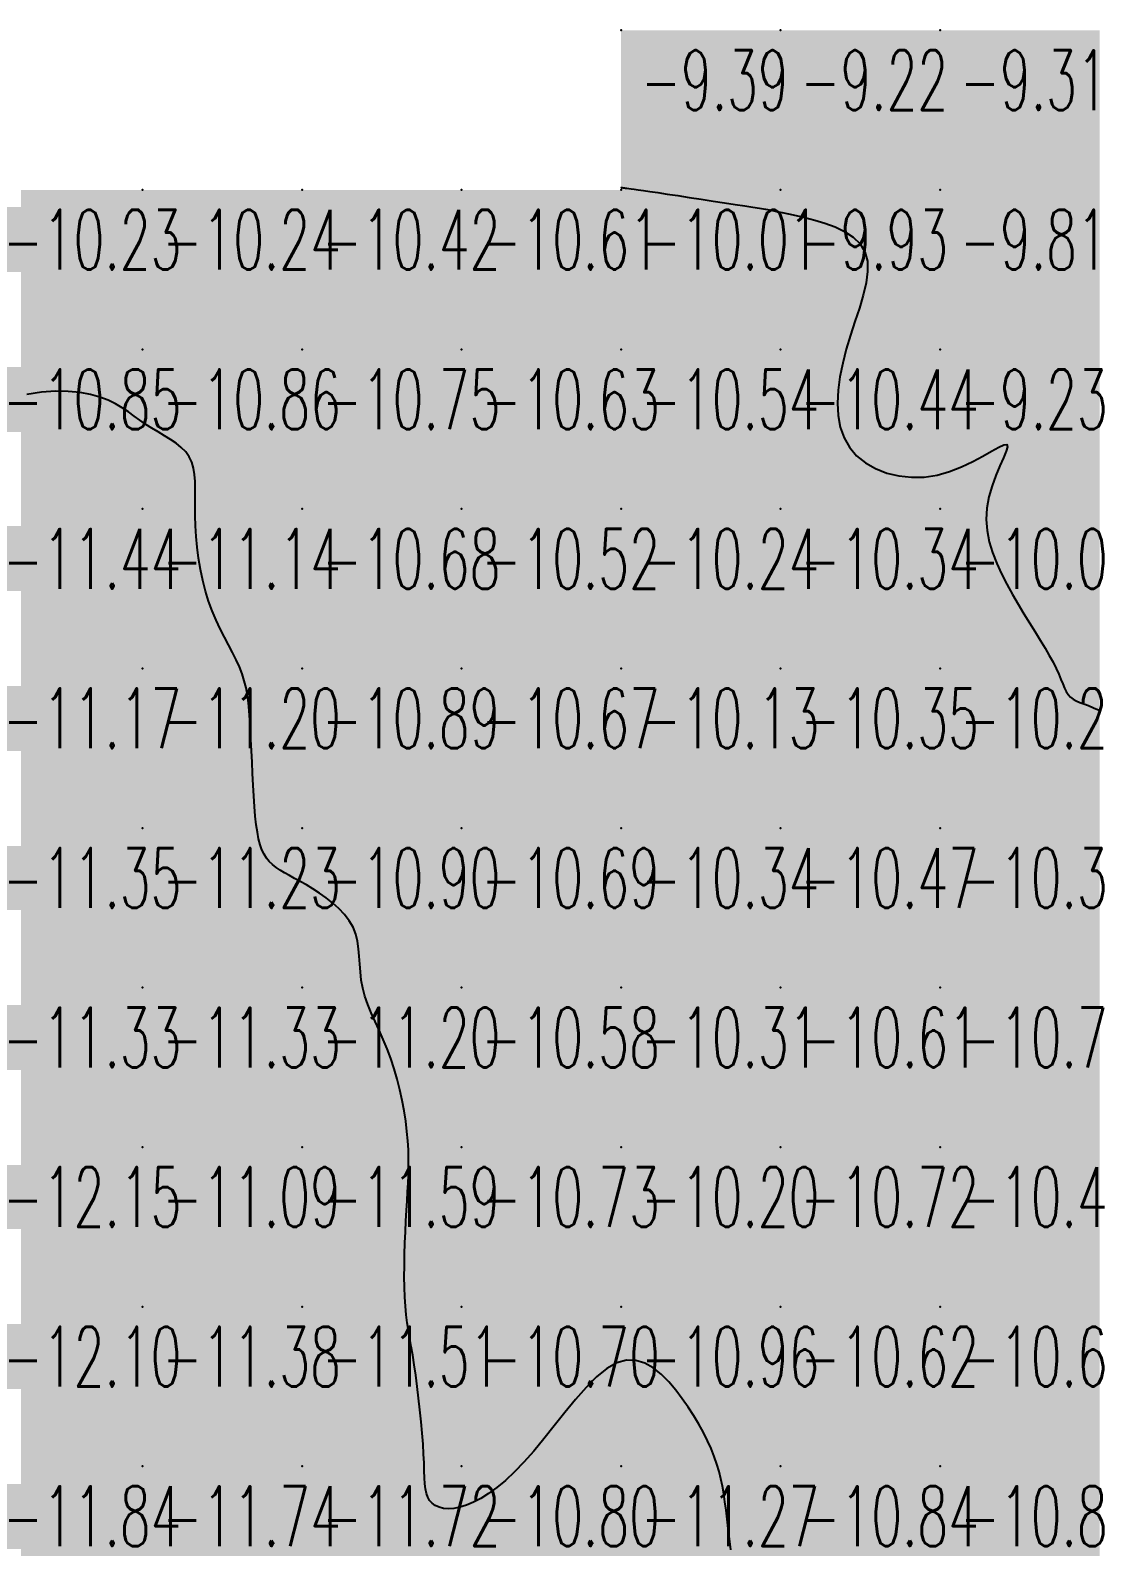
# Model space of a CAD drawing. Header units: millimetres. Extents: x 88261 to 90953, y 390274 to 392322.
# Drawn here: x 89663.2 to 89730.1, y 392062.2 to 392157.2 of the extents above; entities that cross this region are included whole.
import ezdxf
from ezdxf.enums import TextEntityAlignment as Align

# ---------------------------------------------------------------- set-up
doc = ezdxf.new("R2010")
doc.units = ezdxf.units.MM
doc.header["$LTSCALE"] = 25
for name, color, linetype in [('CN_03_00', 7, 'Continuous'), ('CN_04_00', 242, 'Continuous'), ('COTEAlt', 7, 'Continuous'), ('TN_COLORIAGE', 7, 'Continuous')]:
    doc.layers.add(name, color=color, linetype=linetype)
doc.styles.add('Simplex 1.0', font='Simplex.shx', dxfattribs={"width": 0.99, "height": 2.5})
doc.styles.get("Standard").update_dxf_attribs({"font": 'times.ttf'})

# ---------------------------------------------------------------- blocks, each defined once
blk = doc.blocks.new('COTE')
at = {"color": 0}
blk.add_point((0, 0), dxfattribs=at)
at = {"layer": 'COTEAlt'}
blk.add_attdef('ALT', text='', height=3.75, dxfattribs=at).set_placement((1.25, -1.25), align=Align.TOP_LEFT)

msp = doc.modelspace()

# ---------------------------------------------------------------- linework, layer by layer
at = {"layer": 'CN_03_00', "elevation": -11, "flags": 128}
msp.add_lwpolyline([(89707.123, 392061.994), (89707.045, 392062.683), (89706.97, 392063.332), (89706.9, 392063.932), (89706.833, 392064.49), (89706.766, 392065.012), (89706.692, 392065.507), (89706.609, 392065.983), (89706.511, 392066.448), (89706.394, 392066.91), (89706.254, 392067.376), (89706.086, 392067.854), (89705.89, 392068.343), (89705.665, 392068.843), (89705.411, 392069.354), (89705.126, 392069.873), (89704.811, 392070.4), (89704.465, 392070.934), (89704.087, 392071.473), (89703.677, 392072.014), (89703.236, 392072.533), (89702.765, 392073.005), (89702.265, 392073.402), (89701.736, 392073.699), (89701.181, 392073.869), (89700.6, 392073.886), (89699.993, 392073.723), (89699.364, 392073.365), (89698.716, 392072.837), (89698.056, 392072.178), (89697.39, 392071.422), (89696.722, 392070.608), (89696.06, 392069.771), (89695.408, 392068.949), (89694.773, 392068.178), (89694.159, 392067.488), (89693.569, 392066.883), (89693.002, 392066.357), (89692.46, 392065.908), (89691.943, 392065.532), (89691.453, 392065.224), (89690.99, 392064.98), (89690.554, 392064.798), (89690.148, 392064.672), (89689.771, 392064.6), (89689.427, 392064.578), (89689.117, 392064.603), (89688.842, 392064.67), (89688.604, 392064.777), (89688.404, 392064.92), (89688.246, 392065.096), (89688.128, 392065.302), (89688.045, 392065.542), (89687.989, 392065.822), (89687.954, 392066.147), (89687.933, 392066.522), (89687.917, 392066.953), (89687.9, 392067.445), (89687.875, 392068.003), (89687.835, 392068.629), (89687.782, 392069.31), (89687.717, 392070.029), (89687.643, 392070.768), (89687.56, 392071.512), (89687.471, 392072.242), (89687.379, 392072.943), (89687.284, 392073.597), (89687.189, 392074.193), (89687.096, 392074.74), (89687.008, 392075.253), (89686.925, 392075.747), (89686.85, 392076.238), (89686.785, 392076.739), (89686.732, 392077.267), (89686.694, 392077.836), (89686.671, 392078.456), (89686.662, 392079.118), (89686.665, 392079.811), (89686.679, 392080.521), (89686.701, 392081.234), (89686.729, 392081.938), (89686.763, 392082.62), (89686.799, 392083.267), (89686.835, 392083.87), (89686.87, 392084.435), (89686.9, 392084.973), (89686.923, 392085.495), (89686.935, 392086.012), (89686.935, 392086.533), (89686.919, 392087.071), (89686.884, 392087.634), (89686.829, 392088.232), (89686.752, 392088.859), (89686.654, 392089.507), (89686.533, 392090.169), (89686.39, 392090.836), (89686.223, 392091.501), (89686.034, 392092.155), (89685.82, 392092.792), (89685.584, 392093.404), (89685.334, 392093.994), (89685.078, 392094.563), (89684.827, 392095.115), (89684.589, 392095.653), (89684.375, 392096.179), (89684.193, 392096.697), (89684.054, 392097.209), (89683.963, 392097.717), (89683.907, 392098.221), (89683.872, 392098.717), (89683.841, 392099.204), (89683.799, 392099.681), (89683.731, 392100.144), (89683.62, 392100.591), (89683.451, 392101.021), (89683.212, 392101.433), (89682.913, 392101.823), (89682.565, 392102.192), (89682.18, 392102.538), (89681.771, 392102.86), (89681.351, 392103.157), (89680.931, 392103.429), (89680.526, 392103.673), (89680.144, 392103.89), (89679.788, 392104.085), (89679.458, 392104.264), (89679.154, 392104.434), (89678.875, 392104.601), (89678.623, 392104.77), (89678.397, 392104.949), (89678.196, 392105.143), (89678.02, 392105.359), (89677.869, 392105.603), (89677.738, 392105.88), (89677.626, 392106.197), (89677.531, 392106.56), (89677.45, 392106.975), (89677.381, 392107.447), (89677.322, 392107.983), (89677.27, 392108.585), (89677.225, 392109.241), (89677.184, 392109.935), (89677.148, 392110.652), (89677.114, 392111.376), (89677.082, 392112.091), (89677.051, 392112.782), (89677.018, 392113.432), (89676.984, 392114.03), (89676.943, 392114.581), (89676.892, 392115.092), (89676.826, 392115.572), (89676.741, 392116.029), (89676.633, 392116.47), (89676.497, 392116.905), (89676.329, 392117.341), (89676.127, 392117.787), (89675.897, 392118.245), (89675.647, 392118.719), (89675.386, 392119.213), (89675.121, 392119.73), (89674.861, 392120.274), (89674.615, 392120.848), (89674.39, 392121.455), (89674.193, 392122.097), (89674.025, 392122.766), (89673.884, 392123.453), (89673.77, 392124.147), (89673.68, 392124.84), (89673.614, 392125.522), (89673.57, 392126.184), (89673.548, 392126.815), (89673.544, 392127.408), (89673.55, 392127.962), (89673.554, 392128.478), (89673.546, 392128.957), (89673.516, 392129.399), (89673.452, 392129.806), (89673.345, 392130.178), (89673.183, 392130.516), (89672.959, 392130.822), (89672.681, 392131.1), (89672.359, 392131.358), (89672.003, 392131.6), (89671.624, 392131.834), (89671.234, 392132.065), (89670.841, 392132.299), (89670.458, 392132.542), (89670.09, 392132.798), (89669.729, 392133.062), (89669.363, 392133.327), (89668.978, 392133.586), (89668.561, 392133.831), (89668.101, 392134.056), (89667.584, 392134.254), (89666.998, 392134.416), (89666.333, 392134.537), (89665.593, 392134.606), (89664.785, 392134.616), (89663.916, 392134.557), (89662.992, 392134.421)], dxfattribs=at)
at = {"layer": 'CN_04_00', "elevation": -10, "flags": 128}
msp.add_lwpolyline([(89700.249, 392147.397), (89700.249, 392147.397), (89700.249, 392147.397), (89700.25, 392147.397), (89700.251, 392147.397), (89700.254, 392147.396), (89700.258, 392147.395), (89700.263, 392147.394), (89700.27, 392147.392), (89700.279, 392147.389), (89700.291, 392147.386), (89700.309, 392147.383), (89700.334, 392147.378), (89700.367, 392147.372), (89700.41, 392147.366), (89700.465, 392147.358), (89700.534, 392147.349), (89700.619, 392147.338), (89700.73, 392147.324), (89700.878, 392147.304), (89701.073, 392147.278), (89701.328, 392147.243), (89701.651, 392147.197), (89702.055, 392147.139), (89702.551, 392147.066), (89703.142, 392146.978), (89703.81, 392146.878), (89704.53, 392146.769), (89705.275, 392146.656), (89706.021, 392146.542), (89706.743, 392146.431), (89707.414, 392146.327), (89708.009, 392146.234), (89708.512, 392146.155), (89708.938, 392146.085), (89709.311, 392146.022), (89709.655, 392145.959), (89709.994, 392145.893), (89710.353, 392145.82), (89710.756, 392145.733), (89711.226, 392145.63), (89711.778, 392145.505), (89712.39, 392145.35), (89713.03, 392145.157), (89713.667, 392144.92), (89714.268, 392144.629), (89714.802, 392144.277), (89715.237, 392143.857), (89715.542, 392143.359), (89715.693, 392142.779), (89715.709, 392142.126), (89715.613, 392141.409), (89715.432, 392140.64), (89715.192, 392139.829), (89714.917, 392138.987), (89714.635, 392138.125), (89714.37, 392137.254), (89714.145, 392136.383), (89713.973, 392135.523), (89713.863, 392134.683), (89713.824, 392133.873), (89713.866, 392133.1), (89713.997, 392132.375), (89714.228, 392131.708), (89714.566, 392131.106), (89715.019, 392130.579), (89715.572, 392130.132), (89716.209, 392129.768), (89716.913, 392129.493), (89717.668, 392129.31), (89718.456, 392129.223), (89719.26, 392129.238), (89720.063, 392129.357), (89720.85, 392129.578), (89721.601, 392129.874), (89722.302, 392130.21), (89722.934, 392130.552), (89723.48, 392130.864), (89723.924, 392131.113), (89724.249, 392131.264), (89724.436, 392131.282), (89724.479, 392131.143), (89724.4, 392130.857), (89724.232, 392130.448), (89724.006, 392129.936), (89723.756, 392129.342), (89723.514, 392128.689), (89723.311, 392127.997), (89723.179, 392127.289), (89723.145, 392126.582), (89723.202, 392125.881), (89723.338, 392125.187), (89723.542, 392124.503), (89723.801, 392123.829), (89724.104, 392123.167), (89724.437, 392122.519), (89724.789, 392121.886), (89725.148, 392121.27), (89725.508, 392120.673), (89725.862, 392120.097), (89726.204, 392119.546), (89726.529, 392119.021), (89726.829, 392118.525), (89727.099, 392118.061), (89727.332, 392117.632), (89727.526, 392117.239), (89727.686, 392116.881), (89727.821, 392116.559), (89727.94, 392116.272), (89728.051, 392116.018), (89728.164, 392115.797), (89728.286, 392115.609), (89728.428, 392115.452), (89728.596, 392115.324), (89728.792, 392115.217), (89729.018, 392115.119), (89729.273, 392115.022), (89729.56, 392114.914), (89729.878, 392114.786), (89730.228, 392114.627)], dxfattribs=at)
at = {"layer": 'TN_COLORIAGE', "color": 181}
for points in [[(89700.249, 392147.397, -9.225), (89700.373, 392147.364, -9.225), (89700.249, 392157.239, -9.225), (89710.249, 392157.239, -9.225)], [(89701.461, 392147.239, -9.225), (89700.373, 392147.364, -9.225), (89710.249, 392147.239, -9.225), (89710.249, 392157.239, -9.225)], [(89710.249, 392157.239, -9.309), (89710.249, 392147.239, -9.309), (89720.249, 392157.239, -9.309)], [(89720.249, 392147.239, -9.929), (89720.249, 392157.239, -9.929), (89710.249, 392147.239, -9.929)], [(89720.249, 392157.239, -9.49), (89720.249, 392147.239, -9.49), (89730.249, 392157.239, -9.49)], [(89730.249, 392147.239, -9.813), (89730.249, 392157.239, -9.813), (89720.249, 392147.239, -9.813)], [(89701.461, 392147.239, -9.929), (89709.086, 392146.077, -9.929), (89710.249, 392147.239, -9.929)], [(89710.249, 392145.86, -9.929), (89709.086, 392146.077, -9.929), (89710.249, 392147.239, -9.929)], [(89710.249, 392145.86, -9.813), (89717.273, 392144.263, -9.813), (89710.249, 392147.239, -9.813), (89720.249, 392147.239, -9.813)], [(89717.273, 392144.263, -9.234), (89713.909, 392137.239, -9.234), (89720.249, 392147.239, -9.234), (89720.249, 392137.239, -9.234)], [(89720.249, 392147.239, -9.7), (89720.249, 392137.239, -9.7), (89730.249, 392147.239, -9.7)], [(89720.249, 392137.239, -9.7), (89730.249, 392137.239, -9.7), (89730.249, 392147.239, -9.7)], [(89713.31, 392130.301, -9.234), (89713.909, 392137.239, -9.234), (89720.249, 392137.239, -9.234)], [(89720.249, 392128.193, -9.234), (89713.31, 392130.301, -9.234), (89720.249, 392137.239, -9.234)], [(89726.075, 392133.065, -9.234), (89720.249, 392128.193, -9.234), (89730.249, 392137.239, -9.234), (89720.249, 392137.239, -9.234)], [(89726.075, 392133.065, -9.637), (89722.071, 392127.239, -9.637), (89730.249, 392137.239, -9.637), (89730.249, 392127.239, -9.637)], [(89722.071, 392127.239, -9.637), (89724.719, 392121.71, -9.637), (89730.249, 392127.239, -9.637)], [(89727.785, 392117.239, -9.637), (89724.719, 392121.71, -9.637), (89730.249, 392117.239, -9.637), (89730.249, 392127.239, -9.637)], [(89727.785, 392117.239, -9.904), (89728.134, 392115.124, -9.904), (89730.249, 392117.239, -9.904)], [(89730.249, 392114.975, -9.904), (89728.134, 392115.124, -9.904), (89730.249, 392117.239, -9.904)]]:
    msp.add_solid(points, dxfattribs=at)
at = {"layer": 'TN_COLORIAGE', "color": 191}
for points in [[(89700.373, 392147.364, -10.01), (89700.249, 392147.397, -10.01), (89700.249, 392147.239, -10.01)], [(89660.249, 392147.239, -10.243), (89660.249, 392137.239, -10.243), (89670.249, 392147.239, -10.243)], [(89670.249, 392137.239, -10.848), (89670.249, 392147.239, -10.848), (89660.249, 392137.239, -10.848)], [(89670.249, 392147.239, -10.424), (89670.249, 392137.239, -10.424), (89680.249, 392147.239, -10.424)], [(89680.249, 392137.239, -10.864), (89680.249, 392147.239, -10.864), (89670.249, 392137.239, -10.864)], [(89680.249, 392147.239, -10.605), (89680.249, 392137.239, -10.605), (89690.249, 392147.239, -10.605)], [(89690.249, 392137.239, -10.747), (89690.249, 392147.239, -10.747), (89680.249, 392137.239, -10.747)], [(89700.249, 392137.239, -10.633), (89700.249, 392147.239, -10.633), (89690.249, 392137.239, -10.633)], [(89690.249, 392147.239, -10.01), (89690.249, 392137.239, -10.01), (89700.249, 392147.239, -10.01)], [(89700.373, 392147.364, -10.01), (89701.461, 392147.239, -10.01), (89700.249, 392147.239, -10.01)], [(89700.249, 392137.239, -10), (89709.086, 392146.077, -10), (89700.249, 392147.239, -10), (89701.461, 392147.239, -10)], [(89700.249, 392137.239, -10), (89709.086, 392146.077, -10), (89710.249, 392137.239, -10), (89710.249, 392145.86, -10)], [(89717.273, 392144.263, -10.442), (89710.249, 392145.86, -10.442), (89710.249, 392137.239, -10.442)], [(89713.909, 392137.239, -10.442), (89717.273, 392144.263, -10.442), (89710.249, 392137.239, -10.442)], [(89667.873, 392134.864, -10.848), (89660.249, 392134.664, -10.848), (89670.249, 392137.239, -10.848), (89660.249, 392137.239, -10.848)], [(89670.249, 392132.379, -10.864), (89667.873, 392134.864, -10.864), (89670.249, 392137.239, -10.864)], [(89670.249, 392132.379, -10.747), (89673.878, 392130.869, -10.747), (89670.249, 392137.239, -10.747), (89680.249, 392137.239, -10.747)], [(89673.878, 392130.869, -10.677), (89673.334, 392127.239, -10.677), (89680.249, 392137.239, -10.677), (89680.249, 392127.239, -10.677)], [(89680.249, 392137.239, -10.633), (89680.249, 392127.239, -10.633), (89690.249, 392137.239, -10.633)], [(89680.249, 392127.239, -10.633), (89690.249, 392127.239, -10.633), (89690.249, 392137.239, -10.633)], [(89690.249, 392137.239, -10.538), (89690.249, 392127.239, -10.538), (89700.249, 392137.239, -10.538)], [(89690.249, 392127.239, -10.538), (89700.249, 392127.239, -10.538), (89700.249, 392137.239, -10.538)], [(89700.249, 392127.239, -10.442), (89710.249, 392127.239, -10.442), (89710.249, 392137.239, -10.442)], [(89700.249, 392137.239, -10.442), (89700.249, 392127.239, -10.442), (89710.249, 392137.239, -10.442)], [(89710.249, 392137.239, -10), (89713.909, 392137.239, -10), (89710.249, 392127.239, -10), (89713.31, 392130.301, -10)], [(89722.071, 392127.239, -10.081), (89726.075, 392133.065, -10.081), (89720.249, 392127.239, -10.081)], [(89720.249, 392128.193, -10.081), (89726.075, 392133.065, -10.081), (89720.249, 392127.239, -10.081)], [(89710.249, 392127.239, -10), (89713.31, 392130.301, -10), (89720.249, 392127.239, -10), (89720.249, 392128.193, -10)], [(89673.334, 392127.239, -10.677), (89674.073, 392121.063, -10.677), (89680.249, 392127.239, -10.677)], [(89676.716, 392117.239, -10.677), (89674.073, 392121.063, -10.677), (89680.249, 392117.239, -10.677), (89680.249, 392127.239, -10.677)], [(89680.249, 392127.239, -10.516), (89680.249, 392117.239, -10.516), (89690.249, 392127.239, -10.516)], [(89680.249, 392117.239, -10.516), (89690.249, 392117.239, -10.516), (89690.249, 392127.239, -10.516)], [(89690.249, 392117.239, -10.241), (89700.249, 392117.239, -10.241), (89700.249, 392127.239, -10.241)], [(89690.249, 392127.239, -10.241), (89690.249, 392117.239, -10.241), (89700.249, 392127.239, -10.241)], [(89700.249, 392117.239, -10.338), (89710.249, 392117.239, -10.338), (89710.249, 392127.239, -10.338)], [(89700.249, 392127.239, -10.338), (89700.249, 392117.239, -10.338), (89710.249, 392127.239, -10.338)], [(89710.249, 392127.239, -10.081), (89710.249, 392117.239, -10.081), (89720.249, 392127.239, -10.081)], [(89710.249, 392117.239, -10.081), (89720.249, 392117.239, -10.081), (89720.249, 392127.239, -10.081)], [(89720.249, 392117.239, -10), (89724.719, 392121.71, -10), (89720.249, 392127.239, -10), (89722.071, 392127.239, -10)], [(89724.719, 392121.71, -10.293), (89727.785, 392117.239, -10.293), (89720.249, 392117.239, -10.293)], [(89676.716, 392117.239, -10.891), (89677.038, 392114.028, -10.891), (89680.249, 392117.239, -10.891)], [(89677.243, 392107.239, -10.891), (89677.038, 392114.028, -10.891), (89680.249, 392107.239, -10.891), (89680.249, 392117.239, -10.891)], [(89680.249, 392107.239, -10.666), (89690.249, 392107.239, -10.666), (89690.249, 392117.239, -10.666)], [(89680.249, 392117.239, -10.666), (89680.249, 392107.239, -10.666), (89690.249, 392117.239, -10.666)], [(89690.249, 392117.239, -10.13), (89690.249, 392107.239, -10.13), (89700.249, 392117.239, -10.13)], [(89690.249, 392107.239, -10.13), (89700.249, 392107.239, -10.13), (89700.249, 392117.239, -10.13)], [(89700.249, 392117.239, -10.349), (89700.249, 392107.239, -10.349), (89710.249, 392117.239, -10.349)], [(89700.249, 392107.239, -10.349), (89710.249, 392107.239, -10.349), (89710.249, 392117.239, -10.349)], [(89710.249, 392107.239, -10.293), (89720.249, 392107.239, -10.293), (89720.249, 392117.239, -10.293)], [(89710.249, 392117.239, -10.293), (89710.249, 392107.239, -10.293), (89720.249, 392117.239, -10.293)], [(89720.249, 392107.239, -10), (89728.134, 392115.124, -10), (89720.249, 392117.239, -10), (89727.785, 392117.239, -10)], [(89720.249, 392107.239, -10), (89728.134, 392115.124, -10), (89730.249, 392107.239, -10), (89730.249, 392114.975, -10)], [(89677.243, 392107.239, -10.901), (89677.921, 392104.911, -10.901), (89680.249, 392107.239, -10.901)], [(89680.249, 392103.974, -10.901), (89677.921, 392104.911, -10.901), (89680.249, 392107.239, -10.901)], [(89680.249, 392103.974, -10.692), (89684.238, 392101.229, -10.692), (89680.249, 392107.239, -10.692), (89690.249, 392107.239, -10.692)], [(89684.238, 392101.229, -10.576), (89683.502, 392097.239, -10.576), (89690.249, 392107.239, -10.576), (89690.249, 392097.239, -10.576)], [(89690.249, 392097.239, -10.338), (89700.249, 392097.239, -10.338), (89700.249, 392107.239, -10.338)], [(89690.249, 392107.239, -10.338), (89690.249, 392097.239, -10.338), (89700.249, 392107.239, -10.338)], [(89700.249, 392097.239, -10.475), (89710.249, 392097.239, -10.475), (89710.249, 392107.239, -10.475)], [(89700.249, 392107.239, -10.475), (89700.249, 392097.239, -10.475), (89710.249, 392107.239, -10.475)], [(89710.249, 392107.239, -10.357), (89710.249, 392097.239, -10.357), (89720.249, 392107.239, -10.357)], [(89710.249, 392097.239, -10.357), (89720.249, 392097.239, -10.357), (89720.249, 392107.239, -10.357)], [(89720.249, 392107.239, -10.327), (89720.249, 392097.239, -10.327), (89730.249, 392107.239, -10.327)], [(89720.249, 392097.239, -10.327), (89730.249, 392097.239, -10.327), (89730.249, 392107.239, -10.327)], [(89683.502, 392097.239, -10.576), (89686.077, 392093.068, -10.576), (89690.249, 392097.239, -10.576)], [(89687.109, 392087.239, -10.576), (89686.077, 392093.068, -10.576), (89690.249, 392087.239, -10.576), (89690.249, 392097.239, -10.576)], [(89690.249, 392087.239, -10.306), (89700.249, 392087.239, -10.306), (89700.249, 392097.239, -10.306)], [(89690.249, 392097.239, -10.306), (89690.249, 392087.239, -10.306), (89700.249, 392097.239, -10.306)], [(89700.249, 392087.239, -10.605), (89710.249, 392087.239, -10.605), (89710.249, 392097.239, -10.605)], [(89700.249, 392097.239, -10.605), (89700.249, 392087.239, -10.605), (89710.249, 392097.239, -10.605)], [(89710.249, 392087.239, -10.725), (89720.249, 392087.239, -10.725), (89720.249, 392097.239, -10.725)], [(89710.249, 392097.239, -10.725), (89710.249, 392087.239, -10.725), (89720.249, 392097.239, -10.725)], [(89720.249, 392087.239, -10.931), (89730.249, 392087.239, -10.931), (89730.249, 392097.239, -10.931)], [(89720.249, 392097.239, -10.931), (89720.249, 392087.239, -10.931), (89730.249, 392097.239, -10.931)], [(89686.79, 392083.781, -10.695), (89686.522, 392077.239, -10.695), (89690.249, 392087.239, -10.695), (89690.249, 392077.239, -10.695)], [(89686.79, 392083.781, -10.729), (89687.109, 392087.239, -10.729), (89690.249, 392087.239, -10.729)], [(89690.249, 392077.239, -10.203), (89700.249, 392077.239, -10.203), (89700.249, 392087.239, -10.203)], [(89690.249, 392087.239, -10.203), (89690.249, 392077.239, -10.203), (89700.249, 392087.239, -10.203)], [(89700.249, 392087.239, -10.72), (89700.249, 392077.239, -10.72), (89710.249, 392087.239, -10.72)], [(89700.249, 392077.239, -10.72), (89710.249, 392077.239, -10.72), (89710.249, 392087.239, -10.72)], [(89710.249, 392077.239, -10.492), (89720.249, 392077.239, -10.492), (89720.249, 392087.239, -10.492)], [(89710.249, 392087.239, -10.492), (89710.249, 392077.239, -10.492), (89720.249, 392087.239, -10.492)], [(89720.249, 392077.239, -10.866), (89730.249, 392077.239, -10.866), (89730.249, 392087.239, -10.866)], [(89720.249, 392087.239, -10.866), (89720.249, 392077.239, -10.866), (89730.249, 392087.239, -10.866)], [(89686.522, 392077.239, -10.695), (89687.285, 392074.276, -10.695), (89690.249, 392077.239, -10.695)], [(89688.042, 392067.239, -10.695), (89687.285, 392074.276, -10.695), (89690.249, 392067.239, -10.695), (89690.249, 392077.239, -10.695)], [(89690.249, 392077.239, -10.958), (89690.249, 392067.239, -10.958), (89700.249, 392077.239, -10.958)], [(89700.249, 392075.919, -10.795), (89694.535, 392067.239, -10.795), (89700.249, 392077.239, -10.795), (89690.249, 392067.239, -10.795)], [(89700.249, 392075.919, -10.62), (89704.43, 392071.421, -10.62), (89700.249, 392077.239, -10.62), (89710.249, 392077.239, -10.62)], [(89706.552, 392067.239, -10.62), (89704.43, 392071.421, -10.62), (89710.249, 392067.239, -10.62), (89710.249, 392077.239, -10.62)], [(89710.249, 392067.239, -10.651), (89720.249, 392067.239, -10.651), (89720.249, 392077.239, -10.651)], [(89710.249, 392077.239, -10.651), (89710.249, 392067.239, -10.651), (89720.249, 392077.239, -10.651)], [(89720.249, 392077.239, -10.412), (89720.249, 392067.239, -10.412), (89730.249, 392077.239, -10.412)], [(89720.249, 392067.239, -10.412), (89730.249, 392067.239, -10.412), (89730.249, 392077.239, -10.412)], [(89687.796, 392064.786, -10.795), (89688.042, 392067.239, -10.795), (89690.249, 392067.239, -10.795)], [(89690.249, 392064.19, -10.795), (89687.796, 392064.786, -10.795), (89690.249, 392067.239, -10.795)], [(89694.535, 392067.239, -10.795), (89690.249, 392064.19, -10.795), (89690.249, 392067.239, -10.795)], [(89706.552, 392067.239, -10.84), (89706.887, 392063.878, -10.84), (89710.249, 392067.239, -10.84)], [(89707.717, 392057.239, -10.84), (89706.887, 392063.878, -10.84), (89710.249, 392057.239, -10.84), (89710.249, 392067.239, -10.84)], [(89710.249, 392067.239, -10.864), (89710.249, 392057.239, -10.864), (89720.249, 392067.239, -10.864)], [(89710.249, 392057.239, -10.864), (89720.249, 392057.239, -10.864), (89720.249, 392067.239, -10.864)], [(89720.249, 392067.239, -10.444), (89720.249, 392057.239, -10.444), (89730.249, 392067.239, -10.444)], [(89720.249, 392057.239, -10.444), (89730.249, 392057.239, -10.444), (89730.249, 392067.239, -10.444)]]:
    msp.add_solid(points, dxfattribs=at)
at = {"layer": 'TN_COLORIAGE', "color": 201}
for points in [[(89660.249, 392134.664, -11.437), (89667.873, 392134.864, -11.437), (89660.249, 392127.239, -11.437)], [(89660.249, 392127.239, -11), (89667.873, 392134.864, -11), (89670.249, 392127.239, -11), (89670.249, 392132.379, -11)], [(89673.878, 392130.869, -11.144), (89670.249, 392132.379, -11.144), (89670.249, 392127.239, -11.144)], [(89673.334, 392127.239, -11.144), (89673.878, 392130.869, -11.144), (89670.249, 392127.239, -11.144)], [(89660.249, 392127.239, -11.144), (89660.249, 392117.239, -11.144), (89670.249, 392127.239, -11.144)], [(89660.249, 392117.239, -11.144), (89670.249, 392117.239, -11.144), (89670.249, 392127.239, -11.144)], [(89670.249, 392117.239, -11), (89674.073, 392121.063, -11), (89670.249, 392127.239, -11), (89673.334, 392127.239, -11)], [(89674.073, 392121.063, -11.2), (89676.716, 392117.239, -11.2), (89670.249, 392117.239, -11.2)], [(89660.249, 392117.239, -11.2), (89660.249, 392107.239, -11.2), (89670.249, 392117.239, -11.2)], [(89660.249, 392107.239, -11.2), (89670.249, 392107.239, -11.2), (89670.249, 392117.239, -11.2)], [(89670.249, 392107.239, -11), (89677.038, 392114.028, -11), (89670.249, 392117.239, -11), (89676.716, 392117.239, -11)], [(89677.038, 392114.028, -11.231), (89677.243, 392107.239, -11.231), (89670.249, 392107.239, -11.231)], [(89660.249, 392097.239, -11.231), (89670.249, 392097.239, -11.231), (89670.249, 392107.239, -11.231)], [(89660.249, 392107.239, -11.231), (89660.249, 392097.239, -11.231), (89670.249, 392107.239, -11.231)], [(89670.249, 392097.239, -11), (89677.921, 392104.911, -11), (89670.249, 392107.239, -11), (89677.243, 392107.239, -11)], [(89670.249, 392097.239, -11), (89677.921, 392104.911, -11), (89680.249, 392097.239, -11), (89680.249, 392103.974, -11)], [(89684.238, 392101.229, -11.205), (89680.249, 392103.974, -11.205), (89680.249, 392097.239, -11.205)], [(89683.502, 392097.239, -11.205), (89684.238, 392101.229, -11.205), (89680.249, 392097.239, -11.205)], [(89660.249, 392089.093, -11.327), (89662.088, 392089.078, -11.327), (89660.249, 392097.239, -11.327), (89670.249, 392097.239, -11.327)], [(89662.088, 392089.078, -11.09), (89661.678, 392087.239, -11.09), (89670.249, 392097.239, -11.09), (89670.249, 392087.239, -11.09)], [(89670.249, 392097.239, -11.205), (89670.249, 392087.239, -11.205), (89680.249, 392097.239, -11.205)], [(89670.249, 392087.239, -11.205), (89680.249, 392087.239, -11.205), (89680.249, 392097.239, -11.205)], [(89680.249, 392087.239, -11), (89686.077, 392093.068, -11), (89680.249, 392097.239, -11), (89683.502, 392097.239, -11)], [(89686.077, 392093.068, -11.593), (89687.109, 392087.239, -11.593), (89680.249, 392087.239, -11.593)], [(89661.648, 392077.239, -11.09), (89661.254, 392078.245, -11.09), (89670.249, 392077.239, -11.09), (89670.249, 392087.239, -11.09)], [(89661.254, 392078.245, -11.09), (89661.678, 392087.239, -11.09), (89670.249, 392087.239, -11.09)], [(89670.249, 392077.239, -11.593), (89680.249, 392077.239, -11.593), (89680.249, 392087.239, -11.593)], [(89670.249, 392087.239, -11.593), (89670.249, 392077.239, -11.593), (89680.249, 392087.239, -11.593)], [(89680.249, 392087.239, -11), (89687.109, 392087.239, -11), (89680.249, 392077.239, -11), (89686.79, 392083.781, -11)], [(89686.522, 392077.239, -11.513), (89686.79, 392083.781, -11.513), (89680.249, 392077.239, -11.513)], [(89660.249, 392067.239, -11.375), (89670.249, 392067.239, -11.375), (89670.249, 392077.239, -11.375)], [(89660.249, 392073.374, -11.375), (89661.648, 392077.239, -11.375), (89660.249, 392067.239, -11.375), (89670.249, 392077.239, -11.375)], [(89670.249, 392067.239, -11.513), (89680.249, 392067.239, -11.513), (89680.249, 392077.239, -11.513)], [(89670.249, 392077.239, -11.513), (89670.249, 392067.239, -11.513), (89680.249, 392077.239, -11.513)], [(89680.249, 392067.239, -11), (89687.285, 392074.276, -11), (89680.249, 392077.239, -11), (89686.522, 392077.239, -11)], [(89694.535, 392067.239, -11.273), (89700.249, 392075.919, -11.273), (89700.249, 392067.239, -11.273)], [(89704.43, 392071.421, -11.273), (89700.249, 392075.919, -11.273), (89700.249, 392067.239, -11.273)], [(89687.285, 392074.276, -11.724), (89688.042, 392067.239, -11.724), (89680.249, 392067.239, -11.724)], [(89704.43, 392071.421, -11.273), (89706.552, 392067.239, -11.273), (89700.249, 392067.239, -11.273)], [(89660.249, 392062.161, -11.744), (89664.038, 392061.028, -11.744), (89660.249, 392067.239, -11.744), (89670.249, 392067.239, -11.744)], [(89670.249, 392057.67, -11.744), (89664.038, 392061.028, -11.744), (89670.249, 392067.239, -11.744)], [(89670.249, 392057.67, -11.724), (89670.65, 392057.641, -11.724), (89670.249, 392067.239, -11.724), (89680.249, 392067.239, -11.724)], [(89670.65, 392057.641, -11.631), (89670.552, 392057.239, -11.631), (89680.249, 392067.239, -11.631), (89680.249, 392057.239, -11.631)], [(89680.249, 392067.239, -11), (89688.042, 392067.239, -11), (89680.249, 392057.239, -11), (89687.796, 392064.786, -11)], [(89690.249, 392057.239, -11.273), (89700.249, 392057.239, -11.273), (89700.249, 392067.239, -11.273)], [(89690.249, 392057.239, -11), (89690.249, 392064.19, -11), (89700.249, 392067.239, -11), (89694.535, 392067.239, -11)], [(89700.249, 392057.239, -11), (89706.887, 392063.878, -11), (89700.249, 392067.239, -11), (89706.552, 392067.239, -11)], [(89680.249, 392057.239, -11), (89687.796, 392064.786, -11), (89690.249, 392057.239, -11), (89690.249, 392064.19, -11)], [(89706.887, 392063.878, -11.316), (89707.717, 392057.239, -11.316), (89700.249, 392057.239, -11.316)]]:
    msp.add_solid(points, dxfattribs=at)

# ---------------------------------------------------------------- block references
at = {"layer": 'COTEAlt'}
ref = msp.add_blockref('COTE', (89700.249, 392157.239), dxfattribs=at)
ref.add_attrib('ALT', '-9.39', dxfattribs={"height": 3.75, "style": 'Simplex 1.0', "width": 0.6}).set_placement((89701.499, 392155.989), align=Align.TOP_LEFT)
ref = msp.add_blockref('COTE', (89710.249, 392157.239), dxfattribs=at)
ref.add_attrib('ALT', '-9.22', dxfattribs={"height": 3.75, "style": 'Simplex 1.0', "width": 0.6}).set_placement((89711.499, 392155.989), align=Align.TOP_LEFT)
ref = msp.add_blockref('COTE', (89720.249, 392157.239), dxfattribs=at)
ref.add_attrib('ALT', '-9.31', dxfattribs={"height": 3.75, "style": 'Simplex 1.0', "width": 0.6}).set_placement((89721.499, 392155.989), align=Align.TOP_LEFT)
ref = msp.add_blockref('COTE', (89660.249, 392147.239), dxfattribs=at)
ref.add_attrib('ALT', '-10.23', dxfattribs={"height": 3.75, "style": 'Simplex 1.0', "width": 0.6}).set_placement((89661.499, 392145.989), align=Align.TOP_LEFT)
ref = msp.add_blockref('COTE', (89670.249, 392147.239), dxfattribs=at)
ref.add_attrib('ALT', '-10.24', dxfattribs={"height": 3.75, "style": 'Simplex 1.0', "width": 0.6}).set_placement((89671.499, 392145.989), align=Align.TOP_LEFT)
ref = msp.add_blockref('COTE', (89680.249, 392147.239), dxfattribs=at)
ref.add_attrib('ALT', '-10.42', dxfattribs={"height": 3.75, "style": 'Simplex 1.0', "width": 0.6}).set_placement((89681.499, 392145.989), align=Align.TOP_LEFT)
ref = msp.add_blockref('COTE', (89690.249, 392147.239), dxfattribs=at)
ref.add_attrib('ALT', '-10.61', dxfattribs={"height": 3.75, "style": 'Simplex 1.0', "width": 0.6}).set_placement((89691.499, 392145.989), align=Align.TOP_LEFT)
ref = msp.add_blockref('COTE', (89700.249, 392147.239), dxfattribs=at)
ref.add_attrib('ALT', '-10.01', dxfattribs={"height": 3.75, "style": 'Simplex 1.0', "width": 0.6}).set_placement((89701.499, 392145.989), align=Align.TOP_LEFT)
ref = msp.add_blockref('COTE', (89710.249, 392147.239), dxfattribs=at)
ref.add_attrib('ALT', '-9.93', dxfattribs={"height": 3.75, "style": 'Simplex 1.0', "width": 0.6}).set_placement((89711.499, 392145.989), align=Align.TOP_LEFT)
ref = msp.add_blockref('COTE', (89720.249, 392147.239), dxfattribs=at)
ref.add_attrib('ALT', '-9.81', dxfattribs={"height": 3.75, "style": 'Simplex 1.0', "width": 0.6}).set_placement((89721.499, 392145.989), align=Align.TOP_LEFT)
ref = msp.add_blockref('COTE', (89660.249, 392137.239), dxfattribs=at)
ref.add_attrib('ALT', '-10.85', dxfattribs={"height": 3.75, "style": 'Simplex 1.0', "width": 0.6}).set_placement((89661.499, 392135.989), align=Align.TOP_LEFT)
ref = msp.add_blockref('COTE', (89670.249, 392137.239), dxfattribs=at)
ref.add_attrib('ALT', '-10.86', dxfattribs={"height": 3.75, "style": 'Simplex 1.0', "width": 0.6}).set_placement((89671.499, 392135.989), align=Align.TOP_LEFT)
ref = msp.add_blockref('COTE', (89680.249, 392137.239), dxfattribs=at)
ref.add_attrib('ALT', '-10.75', dxfattribs={"height": 3.75, "style": 'Simplex 1.0', "width": 0.6}).set_placement((89681.499, 392135.989), align=Align.TOP_LEFT)
ref = msp.add_blockref('COTE', (89690.249, 392137.239), dxfattribs=at)
ref.add_attrib('ALT', '-10.63', dxfattribs={"height": 3.75, "style": 'Simplex 1.0', "width": 0.6}).set_placement((89691.499, 392135.989), align=Align.TOP_LEFT)
ref = msp.add_blockref('COTE', (89700.249, 392137.239), dxfattribs=at)
ref.add_attrib('ALT', '-10.54', dxfattribs={"height": 3.75, "style": 'Simplex 1.0', "width": 0.6}).set_placement((89701.499, 392135.989), align=Align.TOP_LEFT)
ref = msp.add_blockref('COTE', (89710.249, 392137.239), dxfattribs=at)
ref.add_attrib('ALT', '-10.44', dxfattribs={"height": 3.75, "style": 'Simplex 1.0', "width": 0.6}).set_placement((89711.499, 392135.989), align=Align.TOP_LEFT)
ref = msp.add_blockref('COTE', (89720.249, 392137.239), dxfattribs=at)
ref.add_attrib('ALT', '-9.23', dxfattribs={"height": 3.75, "style": 'Simplex 1.0', "width": 0.6}).set_placement((89721.499, 392135.989), align=Align.TOP_LEFT)
ref = msp.add_blockref('COTE', (89660.249, 392127.239), dxfattribs=at)
ref.add_attrib('ALT', '-11.44', dxfattribs={"height": 3.75, "style": 'Simplex 1.0', "width": 0.6}).set_placement((89661.499, 392125.989), align=Align.TOP_LEFT)
ref = msp.add_blockref('COTE', (89670.249, 392127.239), dxfattribs=at)
ref.add_attrib('ALT', '-11.14', dxfattribs={"height": 3.75, "style": 'Simplex 1.0', "width": 0.6}).set_placement((89671.499, 392125.989), align=Align.TOP_LEFT)
ref = msp.add_blockref('COTE', (89680.249, 392127.239), dxfattribs=at)
ref.add_attrib('ALT', '-10.68', dxfattribs={"height": 3.75, "style": 'Simplex 1.0', "width": 0.6}).set_placement((89681.499, 392125.989), align=Align.TOP_LEFT)
ref = msp.add_blockref('COTE', (89690.249, 392127.239), dxfattribs=at)
ref.add_attrib('ALT', '-10.52', dxfattribs={"height": 3.75, "style": 'Simplex 1.0', "width": 0.6}).set_placement((89691.499, 392125.989), align=Align.TOP_LEFT)
ref = msp.add_blockref('COTE', (89700.249, 392127.239), dxfattribs=at)
ref.add_attrib('ALT', '-10.24', dxfattribs={"height": 3.75, "style": 'Simplex 1.0', "width": 0.6}).set_placement((89701.499, 392125.989), align=Align.TOP_LEFT)
ref = msp.add_blockref('COTE', (89710.249, 392127.239), dxfattribs=at)
ref.add_attrib('ALT', '-10.34', dxfattribs={"height": 3.75, "style": 'Simplex 1.0', "width": 0.6}).set_placement((89711.499, 392125.989), align=Align.TOP_LEFT)
ref = msp.add_blockref('COTE', (89720.249, 392127.239), dxfattribs=at)
ref.add_attrib('ALT', '-10.08', dxfattribs={"height": 3.75, "style": 'Simplex 1.0', "width": 0.6}).set_placement((89721.499, 392125.989), align=Align.TOP_LEFT)
ref = msp.add_blockref('COTE', (89660.249, 392117.239), dxfattribs=at)
ref.add_attrib('ALT', '-11.17', dxfattribs={"height": 3.75, "style": 'Simplex 1.0', "width": 0.6}).set_placement((89661.499, 392115.989), align=Align.TOP_LEFT)
ref = msp.add_blockref('COTE', (89670.249, 392117.239), dxfattribs=at)
ref.add_attrib('ALT', '-11.20', dxfattribs={"height": 3.75, "style": 'Simplex 1.0', "width": 0.6}).set_placement((89671.499, 392115.989), align=Align.TOP_LEFT)
ref = msp.add_blockref('COTE', (89680.249, 392117.239), dxfattribs=at)
ref.add_attrib('ALT', '-10.89', dxfattribs={"height": 3.75, "style": 'Simplex 1.0', "width": 0.6}).set_placement((89681.499, 392115.989), align=Align.TOP_LEFT)
ref = msp.add_blockref('COTE', (89690.249, 392117.239), dxfattribs=at)
ref.add_attrib('ALT', '-10.67', dxfattribs={"height": 3.75, "style": 'Simplex 1.0', "width": 0.6}).set_placement((89691.499, 392115.989), align=Align.TOP_LEFT)
ref = msp.add_blockref('COTE', (89700.249, 392117.239), dxfattribs=at)
ref.add_attrib('ALT', '-10.13', dxfattribs={"height": 3.75, "style": 'Simplex 1.0', "width": 0.6}).set_placement((89701.499, 392115.989), align=Align.TOP_LEFT)
ref = msp.add_blockref('COTE', (89710.249, 392117.239), dxfattribs=at)
ref.add_attrib('ALT', '-10.35', dxfattribs={"height": 3.75, "style": 'Simplex 1.0', "width": 0.6}).set_placement((89711.499, 392115.989), align=Align.TOP_LEFT)
ref = msp.add_blockref('COTE', (89720.249, 392117.239), dxfattribs=at)
ref.add_attrib('ALT', '-10.29', dxfattribs={"height": 3.75, "style": 'Simplex 1.0', "width": 0.6}).set_placement((89721.499, 392115.989), align=Align.TOP_LEFT)
ref = msp.add_blockref('COTE', (89660.249, 392107.239), dxfattribs=at)
ref.add_attrib('ALT', '-11.35', dxfattribs={"height": 3.75, "style": 'Simplex 1.0', "width": 0.6}).set_placement((89661.499, 392105.989), align=Align.TOP_LEFT)
ref = msp.add_blockref('COTE', (89670.249, 392107.239), dxfattribs=at)
ref.add_attrib('ALT', '-11.23', dxfattribs={"height": 3.75, "style": 'Simplex 1.0', "width": 0.6}).set_placement((89671.499, 392105.989), align=Align.TOP_LEFT)
ref = msp.add_blockref('COTE', (89680.249, 392107.239), dxfattribs=at)
ref.add_attrib('ALT', '-10.90', dxfattribs={"height": 3.75, "style": 'Simplex 1.0', "width": 0.6}).set_placement((89681.499, 392105.989), align=Align.TOP_LEFT)
ref = msp.add_blockref('COTE', (89690.249, 392107.239), dxfattribs=at)
ref.add_attrib('ALT', '-10.69', dxfattribs={"height": 3.75, "style": 'Simplex 1.0', "width": 0.6}).set_placement((89691.499, 392105.989), align=Align.TOP_LEFT)
ref = msp.add_blockref('COTE', (89700.249, 392107.239), dxfattribs=at)
ref.add_attrib('ALT', '-10.34', dxfattribs={"height": 3.75, "style": 'Simplex 1.0', "width": 0.6}).set_placement((89701.499, 392105.989), align=Align.TOP_LEFT)
ref = msp.add_blockref('COTE', (89710.249, 392107.239), dxfattribs=at)
ref.add_attrib('ALT', '-10.47', dxfattribs={"height": 3.75, "style": 'Simplex 1.0', "width": 0.6}).set_placement((89711.499, 392105.989), align=Align.TOP_LEFT)
ref = msp.add_blockref('COTE', (89720.249, 392107.239), dxfattribs=at)
ref.add_attrib('ALT', '-10.36', dxfattribs={"height": 3.75, "style": 'Simplex 1.0', "width": 0.6}).set_placement((89721.499, 392105.989), align=Align.TOP_LEFT)
ref = msp.add_blockref('COTE', (89660.249, 392097.239), dxfattribs=at)
ref.add_attrib('ALT', '-11.33', dxfattribs={"height": 3.75, "style": 'Simplex 1.0', "width": 0.6}).set_placement((89661.499, 392095.989), align=Align.TOP_LEFT)
ref = msp.add_blockref('COTE', (89670.249, 392097.239), dxfattribs=at)
ref.add_attrib('ALT', '-11.33', dxfattribs={"height": 3.75, "style": 'Simplex 1.0', "width": 0.6}).set_placement((89671.499, 392095.989), align=Align.TOP_LEFT)
ref = msp.add_blockref('COTE', (89680.249, 392097.239), dxfattribs=at)
ref.add_attrib('ALT', '-11.20', dxfattribs={"height": 3.75, "style": 'Simplex 1.0', "width": 0.6}).set_placement((89681.499, 392095.989), align=Align.TOP_LEFT)
ref = msp.add_blockref('COTE', (89690.249, 392097.239), dxfattribs=at)
ref.add_attrib('ALT', '-10.58', dxfattribs={"height": 3.75, "style": 'Simplex 1.0', "width": 0.6}).set_placement((89691.499, 392095.989), align=Align.TOP_LEFT)
ref = msp.add_blockref('COTE', (89700.249, 392097.239), dxfattribs=at)
ref.add_attrib('ALT', '-10.31', dxfattribs={"height": 3.75, "style": 'Simplex 1.0', "width": 0.6}).set_placement((89701.499, 392095.989), align=Align.TOP_LEFT)
ref = msp.add_blockref('COTE', (89710.249, 392097.239), dxfattribs=at)
ref.add_attrib('ALT', '-10.61', dxfattribs={"height": 3.75, "style": 'Simplex 1.0', "width": 0.6}).set_placement((89711.499, 392095.989), align=Align.TOP_LEFT)
ref = msp.add_blockref('COTE', (89720.249, 392097.239), dxfattribs=at)
ref.add_attrib('ALT', '-10.73', dxfattribs={"height": 3.75, "style": 'Simplex 1.0', "width": 0.6}).set_placement((89721.499, 392095.989), align=Align.TOP_LEFT)
ref = msp.add_blockref('COTE', (89660.249, 392087.239), dxfattribs=at)
ref.add_attrib('ALT', '-12.15', dxfattribs={"height": 3.75, "style": 'Simplex 1.0', "width": 0.6}).set_placement((89661.499, 392085.989), align=Align.TOP_LEFT)
ref = msp.add_blockref('COTE', (89670.249, 392087.239), dxfattribs=at)
ref.add_attrib('ALT', '-11.09', dxfattribs={"height": 3.75, "style": 'Simplex 1.0', "width": 0.6}).set_placement((89671.499, 392085.989), align=Align.TOP_LEFT)
ref = msp.add_blockref('COTE', (89680.249, 392087.239), dxfattribs=at)
ref.add_attrib('ALT', '-11.59', dxfattribs={"height": 3.75, "style": 'Simplex 1.0', "width": 0.6}).set_placement((89681.499, 392085.989), align=Align.TOP_LEFT)
ref = msp.add_blockref('COTE', (89690.249, 392087.239), dxfattribs=at)
ref.add_attrib('ALT', '-10.73', dxfattribs={"height": 3.75, "style": 'Simplex 1.0', "width": 0.6}).set_placement((89691.499, 392085.989), align=Align.TOP_LEFT)
ref = msp.add_blockref('COTE', (89700.249, 392087.239), dxfattribs=at)
ref.add_attrib('ALT', '-10.20', dxfattribs={"height": 3.75, "style": 'Simplex 1.0', "width": 0.6}).set_placement((89701.499, 392085.989), align=Align.TOP_LEFT)
ref = msp.add_blockref('COTE', (89710.249, 392087.239), dxfattribs=at)
ref.add_attrib('ALT', '-10.72', dxfattribs={"height": 3.75, "style": 'Simplex 1.0', "width": 0.6}).set_placement((89711.499, 392085.989), align=Align.TOP_LEFT)
ref = msp.add_blockref('COTE', (89720.249, 392087.239), dxfattribs=at)
ref.add_attrib('ALT', '-10.49', dxfattribs={"height": 3.75, "style": 'Simplex 1.0', "width": 0.6}).set_placement((89721.499, 392085.989), align=Align.TOP_LEFT)
ref = msp.add_blockref('COTE', (89660.249, 392077.239), dxfattribs=at)
ref.add_attrib('ALT', '-12.10', dxfattribs={"height": 3.75, "style": 'Simplex 1.0', "width": 0.6}).set_placement((89661.499, 392075.989), align=Align.TOP_LEFT)
ref = msp.add_blockref('COTE', (89670.249, 392077.239), dxfattribs=at)
ref.add_attrib('ALT', '-11.38', dxfattribs={"height": 3.75, "style": 'Simplex 1.0', "width": 0.6}).set_placement((89671.499, 392075.989), align=Align.TOP_LEFT)
ref = msp.add_blockref('COTE', (89680.249, 392077.239), dxfattribs=at)
ref.add_attrib('ALT', '-11.51', dxfattribs={"height": 3.75, "style": 'Simplex 1.0', "width": 0.6}).set_placement((89681.499, 392075.989), align=Align.TOP_LEFT)
ref = msp.add_blockref('COTE', (89690.249, 392077.239), dxfattribs=at)
ref.add_attrib('ALT', '-10.70', dxfattribs={"height": 3.75, "style": 'Simplex 1.0', "width": 0.6}).set_placement((89691.499, 392075.989), align=Align.TOP_LEFT)
ref = msp.add_blockref('COTE', (89700.249, 392077.239), dxfattribs=at)
ref.add_attrib('ALT', '-10.96', dxfattribs={"height": 3.75, "style": 'Simplex 1.0', "width": 0.6}).set_placement((89701.499, 392075.989), align=Align.TOP_LEFT)
ref = msp.add_blockref('COTE', (89710.249, 392077.239), dxfattribs=at)
ref.add_attrib('ALT', '-10.62', dxfattribs={"height": 3.75, "style": 'Simplex 1.0', "width": 0.6}).set_placement((89711.499, 392075.989), align=Align.TOP_LEFT)
ref = msp.add_blockref('COTE', (89720.249, 392077.239), dxfattribs=at)
ref.add_attrib('ALT', '-10.65', dxfattribs={"height": 3.75, "style": 'Simplex 1.0', "width": 0.6}).set_placement((89721.499, 392075.989), align=Align.TOP_LEFT)
ref = msp.add_blockref('COTE', (89660.249, 392067.239), dxfattribs=at)
ref.add_attrib('ALT', '-11.84', dxfattribs={"height": 3.75, "style": 'Simplex 1.0', "width": 0.6}).set_placement((89661.499, 392065.989), align=Align.TOP_LEFT)
ref = msp.add_blockref('COTE', (89670.249, 392067.239), dxfattribs=at)
ref.add_attrib('ALT', '-11.74', dxfattribs={"height": 3.75, "style": 'Simplex 1.0', "width": 0.6}).set_placement((89671.499, 392065.989), align=Align.TOP_LEFT)
ref = msp.add_blockref('COTE', (89680.249, 392067.239), dxfattribs=at)
ref.add_attrib('ALT', '-11.72', dxfattribs={"height": 3.75, "style": 'Simplex 1.0', "width": 0.6}).set_placement((89681.499, 392065.989), align=Align.TOP_LEFT)
ref = msp.add_blockref('COTE', (89690.249, 392067.239), dxfattribs=at)
ref.add_attrib('ALT', '-10.80', dxfattribs={"height": 3.75, "style": 'Simplex 1.0', "width": 0.6}).set_placement((89691.499, 392065.989), align=Align.TOP_LEFT)
ref = msp.add_blockref('COTE', (89700.249, 392067.239), dxfattribs=at)
ref.add_attrib('ALT', '-11.27', dxfattribs={"height": 3.75, "style": 'Simplex 1.0', "width": 0.6}).set_placement((89701.499, 392065.989), align=Align.TOP_LEFT)
ref = msp.add_blockref('COTE', (89710.249, 392067.239), dxfattribs=at)
ref.add_attrib('ALT', '-10.84', dxfattribs={"height": 3.75, "style": 'Simplex 1.0', "width": 0.6}).set_placement((89711.499, 392065.989), align=Align.TOP_LEFT)
ref = msp.add_blockref('COTE', (89720.249, 392067.239), dxfattribs=at)
ref.add_attrib('ALT', '-10.86', dxfattribs={"height": 3.75, "style": 'Simplex 1.0', "width": 0.6}).set_placement((89721.499, 392065.989), align=Align.TOP_LEFT)

doc.saveas('drawing.dxf')
